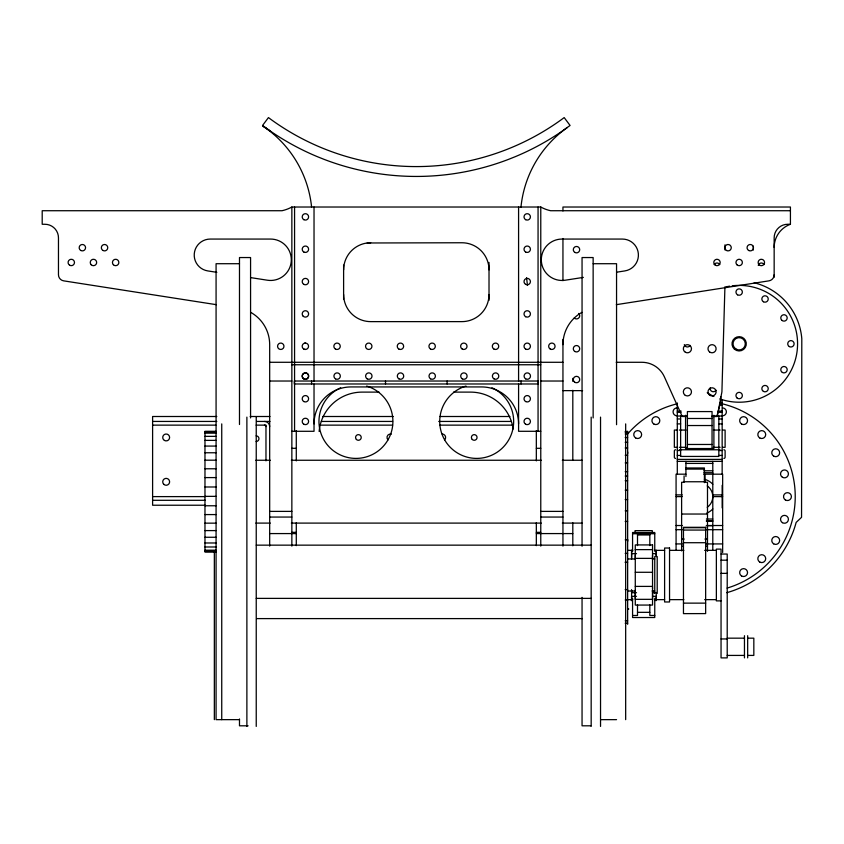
<?xml version="1.0" encoding="UTF-8"?>
<svg xmlns="http://www.w3.org/2000/svg" width="844" height="844" viewBox="0 0 844 844"><rect width="100%" height="100%" fill="white"/><g stroke="black" fill="none" stroke-linecap="round" stroke-linejoin="round"><path stroke-width="1.27" d="M631.586 589.872L631.586 599.641L631.586 596.339L636.513 596.339M631.586 557.567L631.586 550.351L631.586 559.171M635.279 549.528L635.279 599.335L652.539 599.335L652.539 549.528M656.231 592.425L656.231 599.641L656.231 596.339L652.539 596.339M656.231 556.259L656.231 550.351L656.231 556.787M724.912 287.276L721.915 391.859L717.231 416.503L712.104 416.503M716.978 416.018L720.681 401.723L720.681 396.553M712.79 508.879L712.452 509.322A17.988 17.988 0 0 1 706.618 513.226M583.362 277.391L565.206 280.219A20.699 20.699 0 0 1 541.373 261.366A20.699 20.699 0 0 1 562.02 239.063L622.387 239.063A16.015 16.015 0 0 1 638.359 253.844A16.015 16.015 0 0 1 624.855 270.913L617.08 272.127M616.299 304.673L768.947 280.852A6.161 6.161 0 0 0 774.159 274.764M304.578 343.17L305.412 343.065M305.359 349.469L304.578 349.363M343.613 269.869A27.113 27.113 0 0 1 367.182 242.988L370.716 242.755M367.182 242.988L461.911 242.755A27.113 27.113 0 0 1 489.014 269.869M216.391 304.684L63.68 280.852A6.161 6.161 0 0 1 58.468 274.764L58.468 237.829A13.557 13.557 0 0 0 44.911 224.272L42.2 224.272L42.2 210.726L282.002 210.726A36.967 36.967 0 0 0 291.855 207.023L540.772 207.023A36.967 36.967 0 0 0 550.626 210.726L790.427 210.726M562.948 210.968L562.948 207.023L790.427 207.023L790.427 224.272L787.716 224.272A13.557 13.557 0 0 0 774.159 237.829L774.159 277.265M239.485 263.708L216.075 263.708L216.075 719.647L239.485 719.647M593.142 263.708L616.553 263.708L616.553 424.69M269.679 362.287L562.948 362.287M616.204 362.287L641.894 362.287A24.645 24.645 0 0 1 664.376 376.825L682.237 416.503L687.354 416.503M291.855 364.756L540.772 364.756M269.679 381.024L291.855 381.024M540.772 381.024L562.948 381.024M562.948 390.635L582.592 390.635M379.072 392.112L362.097 392.112A43.128 43.128 0 0 0 319.127 431.484M453.544 392.112L470.53 392.112A43.128 43.128 0 0 1 513.205 428.984M719.594 402.957L722.158 402.957M719.594 404.93L722.158 404.93M677.299 411.091L681.15 411.091M718.318 411.091L722.158 411.091M677.299 412.315L681.15 412.315M718.318 412.315L722.158 412.315M677.299 416.018L687.406 416.018M712.051 416.018L722.158 416.018M216.813 416.503L152.606 416.503L152.606 505.229L205.345 505.229M250.183 416.503L269.953 416.503M322.693 416.503L393.262 416.503M440.041 416.503L509.924 416.503M687.406 418.487L712.051 418.487M677.299 418.972L680.633 418.972M718.835 418.972L722.158 418.972M152.606 421.441L216.813 421.441M256.65 421.441L269.953 421.441M321.374 421.441L392.576 421.441M438.722 421.441L511.242 421.441M677.299 423.899L680.633 423.899M718.835 423.899L722.158 423.899M152.606 425.133L215.895 425.133M256.122 425.133L265.976 425.133L265.976 460.866M320.066 425.133L392.576 425.133M440.041 425.133L512.561 425.133M687.406 425.534L712.051 425.534M676.951 430.06L674.345 430.06L674.345 447.309L676.951 447.309M679.325 430.06L686.066 430.06M713.402 430.06L720.132 430.06M722.506 430.06L725.112 430.06L725.112 447.309L722.506 447.309M216.075 431.295L204.976 431.295L204.976 552.06L216.075 552.06M291.855 431.295L314.031 431.295L314.031 384.083M540.772 431.295L518.585 431.295L518.585 384.083M625.182 431.495L627.641 431.495M204.976 431.906L216.075 431.906M625.182 432.318L627.641 432.318M204.976 433.151L216.075 433.151M625.182 433.974L627.641 433.974A95.499 95.499 0 0 1 677.458 403.738M204.976 436.359L216.075 436.359M625.182 437.561L627.641 437.561M204.976 440.378L216.075 440.378M625.182 442.288L627.641 442.288M687.406 444.471L712.051 444.471M204.976 446.075L216.075 446.075M679.325 447.309L686.066 447.309M713.402 447.309L720.132 447.309M625.182 447.985L627.641 447.985M291.855 448.312L296.286 448.312M536.33 448.312L540.772 448.312M679.494 449.778L719.964 449.778M677.299 450.517L680.633 450.517M718.835 450.517L722.158 450.517M204.976 452.764L216.075 452.764M625.182 455.243L627.641 455.243M677.299 455.443L680.633 455.443M718.835 455.443L722.158 455.443M677.299 459.389L722.158 459.389M204.976 460.191L216.075 460.191M255.837 460.254L270.302 460.254M291.349 460.254L541.278 460.254M562.315 460.254L582.054 460.254M677.299 461.373L722.158 461.362M625.182 462.913L627.641 462.913M685.929 463.409L712.79 463.409M686.014 467.977L704.413 467.977L704.413 482.631M204.976 468.779L216.075 468.779M686.014 469.095L704.413 469.095M703.833 470.794L712.79 470.794M625.182 471.68L627.641 471.68M703.833 472.714L712.79 472.714M685.929 474.18L676.076 474.18L676.076 550.024M703.833 474.18L722.654 474.18L722.654 552.546M704.413 474.697L705.025 474.697L705.025 482.452M625.182 476.048L627.641 476.048M204.976 477.588L216.075 477.588M625.182 480.732L627.641 480.732M684.083 481.755L705.025 481.755M705.025 482.272L707.494 482.272L707.494 551.343M204.976 486.988L216.075 486.988M625.182 490.142L627.641 490.142M676.076 494.901L682.237 494.901M712.79 494.901L722.654 494.901M204.976 496.356L216.075 496.356M152.606 496.61L205.345 496.61M676.076 496.61L682.237 496.61M712.79 496.61L722.654 496.61M625.182 499.585L627.641 499.585M152.606 500.302L205.345 500.302M204.976 505.767L216.075 505.767M625.182 510.852L627.641 510.852M269.679 511.39L291.855 511.39M540.772 511.39L562.948 511.39M681.614 514.038L707.494 514.038M204.976 514.576L216.075 514.576M269.679 517.055L291.855 517.055M540.772 517.055L562.948 517.055M706.396 519.028L712.79 519.028M706.396 520.759L712.79 520.759M706.396 521.254L712.79 521.254M625.182 521.423L627.641 521.423M204.976 523.153L216.075 523.153M255.837 523.101L270.302 523.101M291.349 523.101L541.278 523.101M562.315 523.101L582.054 523.101M676.076 525.517L682.237 525.517M706.396 525.517L722.654 525.517M706.396 525.675L712.79 525.675M683.461 527.711L705.647 527.711M676.076 529.694L682.237 529.694M706.396 529.694L722.654 529.694M683.461 530.064L705.647 530.064M204.976 530.591L216.075 530.591M291.855 532.342L296.286 532.342M536.33 532.342L540.772 532.342M269.679 533.577L296.286 533.577M536.33 533.577L572.812 533.577M632.567 533.735L654.754 533.735M637.505 534.959L649.827 534.959M204.976 537.269L216.075 537.269M681.614 539.073L684.199 539.073M704.909 539.073L707.494 538.999M625.182 539.843L627.641 539.843M683.461 542.713L705.647 542.713M204.976 542.977L216.075 542.977M676.076 543.926L682.237 543.926M706.396 543.926L722.654 543.926M256.238 545.15L591.169 545.15M681.614 546.29L683.461 546.29M705.647 546.29L707.494 546.29M204.976 546.986L216.075 546.986M204.976 550.204L216.075 550.204M627.641 550.351L632.747 550.351M654.416 550.351L664.608 550.351M669.545 550.351L683.851 550.351M704.656 550.351L716.366 550.351M204.976 551.438L216.075 551.438M625.182 553.369L627.641 553.369M631.586 553.653L636.513 553.653M652.539 553.653L656.231 553.653M721.05 554.044L727.211 554.044L727.211 657.887L721.05 657.887L721.05 549.117L716.366 549.117L716.366 600.875L721.05 600.875M635.279 558.369L652.539 558.369M627.641 558.971L635.384 558.971M652.169 558.971L654.754 558.971M721.05 560.184L727.211 560.184M625.035 562.241L627.641 562.241M635.279 572.285L652.539 572.285M721.05 573.361L727.211 573.361M635.279 586.401L652.539 586.401M625.182 589.597L627.641 589.597M627.641 591.011L635.384 591.011M652.169 591.011L654.754 591.011M631.586 592.699L636.513 592.699M652.539 592.699L654.997 592.699M256.238 598.385L591.169 598.385M627.641 599.641L632.747 599.641M654.416 599.641L664.608 599.641M669.545 599.641L683.851 599.641M704.656 599.641L716.366 599.641M625.182 599.979L627.641 599.979M683.461 603.133L705.647 603.133M637.505 612.333L649.827 612.333M654.754 615.476L649.827 615.476L649.827 604.926M632.567 615.487L637.505 615.487L637.505 604.937M256.755 618.599L582.455 618.599M625.182 620.794L627.641 620.794M625.182 623.22L627.641 623.22M727.211 638.169L744.461 638.169M747.668 638.169L753.829 638.169L753.829 655.419L747.668 655.419M721.05 638.95L727.211 638.95M727.211 655.419L744.461 655.419M600.949 719.647L616.553 719.647M248.104 725.808L239.485 725.808L239.485 718.961M590.673 725.808L582.054 725.808L582.054 597.373M216.845 272.327L207.761 270.913A16.015 16.015 0 0 1 194.268 253.844A16.015 16.015 0 0 1 210.23 239.063L270.607 239.063A20.699 20.699 0 0 1 291.243 261.366A20.699 20.699 0 0 1 267.411 280.219L250.552 277.592M270.439 131.147L262.547 125.471L268.445 117.58L270.724 119.278A247.682 247.682 0 0 0 561.893 119.278L564.182 117.58L570.08 125.471L562.188 131.147A257.536 257.536 0 0 1 514.872 156.836L508.605 159.337A257.536 257.536 0 0 1 324.022 159.337L317.755 156.836A257.536 257.536 0 0 1 270.439 131.147L262.874 126.094A110.902 110.902 0 0 1 311.584 207.002M712.79 484.329L712.452 483.886A17.988 17.988 0 0 0 704.392 479.223M526.572 277.665L527.468 285.472M753.333 246.153L753.333 250.046M747.668 635.701L747.668 657.887M744.461 635.701L744.461 657.887M724.996 244.834L724.996 249.972M722.158 399.993L722.158 474.18M722.158 485.3L722.158 507.909M718.835 416.018L718.835 456.435L680.633 456.435L680.633 416.018M713.897 415.28L713.897 448.544L685.56 448.544L685.56 415.28M712.79 461.362L712.79 550.024M712.051 448.544L712.051 411.577L687.406 411.577L687.406 448.544M685.929 461.362L685.929 476.512M684.083 475.868L684.083 482.272L681.614 482.272L681.614 550.921M677.299 402.957L677.299 474.18M657.212 556.512L657.212 593.48M655.988 599.862L655.988 600.706M654.754 551.311L654.754 532.501L632.567 532.49L632.567 551.311M654.754 556.512L654.754 593.48M654.754 598.343L654.754 617.523L632.567 617.523L632.567 598.343M652.539 555.278L652.539 558.601M652.539 587.646L652.539 588.553M652.539 590.188L652.539 605.064L635.279 605.064L635.279 590.188M652.285 533.271L652.285 530.644L635.036 530.644L635.036 533.271M649.827 533.735L649.827 545.593M637.505 533.735L637.505 545.604M635.279 555.278L635.279 558.601M631.586 590.23L631.586 591.338M631.344 599.862L631.344 600.706M628.601 608.629L628.601 609.431M627.641 431.295L627.641 624.286M625.668 423.899L625.668 719.647M600.538 417.115L600.538 726.42M593.142 417.949L593.142 257.547L582.054 257.547L582.054 546.237M591.169 417.115L591.169 726.42M572.812 378.344L572.812 381.393M572.812 390.276L572.812 459.959M572.812 522.816L572.812 545.794M562.948 238.504L562.948 280.63M562.948 339.488L562.948 546.11M540.772 207.023L540.772 546.11M538.061 207.023L538.061 431.295M536.33 430.598L536.33 460.887M536.33 522.752L536.33 545.646M521.054 381.024L521.054 383.978M518.585 207.023L518.585 381.456M489.014 262.452L489.014 300.358M447.12 381.024L447.12 383.978M385.508 381.024L385.508 383.978M343.613 265.069L343.613 299.05M314.031 207.023L314.031 381.456M311.573 381.024L311.573 383.978M296.286 430.598L296.286 460.887M296.286 522.752L296.286 545.646M294.567 207.023L294.567 431.295M291.855 207.023L291.855 546.11M269.679 546.11L269.679 344.647A36.967 36.967 0 0 0 250.71 312.364M256.238 417.115L256.238 726.42M250.573 417.949L250.573 257.547L239.485 257.547L239.485 424.511M246.881 417.115L246.881 726.42M221.74 423.899L221.74 719.647M214.344 551.185L214.344 719.647M578.773 313.44A3.207 3.207 0 0 1 578.773 317.977A3.207 3.207 0 0 1 574.236 317.977M774.159 247.45A24.645 24.645 0 0 1 790.427 224.272M758.25 265.343A3.207 3.207 0 0 1 764.115 264.573M714.203 264.573A3.207 3.207 0 0 1 719.753 264.573M489.014 294.514A27.113 27.113 0 0 1 461.911 321.627L370.716 321.627A27.113 27.113 0 0 1 343.613 294.514M562.948 344.647A36.967 36.967 0 0 1 581.906 312.364M518.585 423.899A36.967 36.967 0 0 0 481.618 386.932L350.998 386.932A36.967 36.967 0 0 0 314.031 423.899M442.193 434.006A3.45 3.45 0 0 1 444.63 439.893M387.997 439.893A3.45 3.45 0 0 1 391.331 434.122M256.122 435.852A2.838 2.838 0 0 1 258.95 438.69A2.838 2.838 0 0 1 256.122 441.517M520.948 207.339A110.902 110.902 0 0 1 567.326 127.518M366.655 386.056A36.967 36.967 0 0 1 386.9 441.634A36.967 36.967 0 0 1 327.883 445.516A36.967 36.967 0 0 1 340.67 387.765M491.957 387.765A36.967 36.967 0 0 1 504.744 445.516A36.967 36.967 0 0 1 445.727 441.634A36.967 36.967 0 0 1 465.972 386.056M264.499 421.441A5.18 5.18 0 0 1 269.679 426.61M264.499 425.133A1.477 1.477 0 0 1 265.976 426.61M726.811 592.678A99.814 99.814 0 0 0 796.145 522.436L801.547 517.33L801.8 338.708A62.846 62.846 0 0 0 754.146 282.772M707.219 485.901A13.061 13.061 0 0 1 707.219 507.307M732.181 285.81A58.405 58.405 0 0 1 797.221 350.186A58.405 58.405 0 0 1 719.753 398.896M713.908 396.469A58.405 58.405 0 0 1 707.219 392.703M724.679 287.224A58.405 58.405 0 0 1 729.68 286.169M716.06 390.223A3.207 3.207 0 0 1 710.194 387.797M690.181 345.407A3.207 3.207 0 0 1 684.315 344.637M627.577 451.804A3.946 3.946 0 0 1 627.535 453.84M627.577 539.538A3.946 3.946 0 0 1 627.535 541.574M676.941 415.797A3.946 3.946 0 0 1 673.079 411.767A3.946 3.946 0 0 1 677.11 407.916M722.527 407.916A3.946 3.946 0 0 1 726.378 411.946A3.946 3.946 0 0 1 722.348 415.797M721.778 403.685A95.499 95.499 0 0 1 727.095 588.099M675.58 458.408A1.234 1.234 0 0 1 674.345 457.174L674.345 451.012A1.234 1.234 0 0 1 675.58 449.778M723.878 449.778A1.234 1.234 0 0 1 725.112 451.012L725.112 457.174A1.234 1.234 0 0 1 723.878 458.408M538.303 381.024L294.324 381.024L294.324 383.978L538.303 383.978L538.303 381.024M705.647 527.31L683.461 527.31L683.461 613.63L705.647 613.599L705.647 527.31M652.539 544.929L635.279 544.929L635.279 549.623L652.539 549.623L652.539 544.929M669.545 548.02L664.608 548.02L664.608 601.972L669.545 601.972L669.545 548.02M685.37 352.254A4.062 4.062 0 0 0 691.479 348.73A4.062 4.062 0 0 0 685.37 345.217A4.062 4.062 0 0 0 685.37 352.254M574.532 382.068A3.207 3.207 0 0 0 579.68 379.99A3.207 3.207 0 0 0 575.302 376.572A3.207 3.207 0 0 0 574.532 382.068M684.537 394.739A4.062 4.062 0 0 0 691.331 392.914A4.062 4.062 0 0 0 686.351 387.934A4.062 4.062 0 0 0 684.537 394.739M709.582 351.959A4.062 4.062 0 0 0 716.081 349.268A4.062 4.062 0 0 0 710.5 344.974A4.062 4.062 0 0 0 709.582 351.959M709.498 395.024A4.062 4.062 0 0 0 716.071 392.492A4.062 4.062 0 0 0 710.585 388.071A4.062 4.062 0 0 0 709.498 395.024M574.901 351.505A3.207 3.207 0 0 0 579.712 348.73A3.207 3.207 0 0 0 574.901 345.956A3.207 3.207 0 0 0 574.901 351.505M574.901 252.44A3.207 3.207 0 0 0 579.712 249.666A3.207 3.207 0 0 0 574.901 246.891A3.207 3.207 0 0 0 574.901 252.44M748.649 250.468A3.207 3.207 0 0 0 753.46 247.693A3.207 3.207 0 0 0 748.649 244.918A3.207 3.207 0 0 0 748.649 250.468M113.381 264.742A3.207 3.207 0 0 0 118.74 263.307A3.207 3.207 0 0 0 114.816 259.382A3.207 3.207 0 0 0 113.381 264.742M525.612 284.354A3.207 3.207 0 0 0 530.422 281.579A3.207 3.207 0 0 0 525.612 278.805A3.207 3.207 0 0 0 525.612 284.354M525.612 252.008A3.207 3.207 0 0 0 530.422 249.233A3.207 3.207 0 0 0 525.612 246.459A3.207 3.207 0 0 0 525.612 252.008M525.612 316.7A3.207 3.207 0 0 0 530.422 313.926A3.207 3.207 0 0 0 525.612 311.151A3.207 3.207 0 0 0 525.612 316.7M462.227 349.047A3.207 3.207 0 0 0 467.027 346.272A3.207 3.207 0 0 0 462.227 343.497A3.207 3.207 0 0 0 462.227 349.047M91.194 264.742A3.207 3.207 0 0 0 96.554 263.307A3.207 3.207 0 0 0 92.629 259.382A3.207 3.207 0 0 0 91.194 264.742M69.683 265.248A3.207 3.207 0 0 0 74.483 262.473A3.207 3.207 0 0 0 69.683 259.699A3.207 3.207 0 0 0 69.683 265.248M102.947 250.468A3.207 3.207 0 0 0 107.758 247.693A3.207 3.207 0 0 0 102.947 244.918A3.207 3.207 0 0 0 102.947 250.468M80.771 250.468A3.207 3.207 0 0 0 85.571 247.693A3.207 3.207 0 0 0 80.771 244.918A3.207 3.207 0 0 0 80.771 250.468M335.522 378.861A3.207 3.207 0 0 0 340.332 376.086A3.207 3.207 0 0 0 335.522 373.312A3.207 3.207 0 0 0 335.522 378.861M398.917 378.861A3.207 3.207 0 0 0 403.717 376.086A3.207 3.207 0 0 0 398.917 373.312A3.207 3.207 0 0 0 398.917 378.861M367.214 378.861A3.207 3.207 0 0 0 372.025 376.086A3.207 3.207 0 0 0 367.214 373.312A3.207 3.207 0 0 0 367.214 378.861M462.301 378.861A3.207 3.207 0 0 0 467.101 376.086A3.207 3.207 0 0 0 462.301 373.312A3.207 3.207 0 0 0 462.301 378.861M430.609 378.861A3.207 3.207 0 0 0 435.409 376.086A3.207 3.207 0 0 0 430.609 373.312A3.207 3.207 0 0 0 430.609 378.861M525.612 424.216A3.207 3.207 0 0 0 530.422 421.441A3.207 3.207 0 0 0 525.612 418.666A3.207 3.207 0 0 0 525.612 424.216M430.535 349.047A3.207 3.207 0 0 0 435.335 346.272A3.207 3.207 0 0 0 430.535 343.497A3.207 3.207 0 0 0 430.535 349.047M398.843 349.047A3.207 3.207 0 0 0 403.643 346.272A3.207 3.207 0 0 0 398.843 343.497A3.207 3.207 0 0 0 398.843 349.047M335.448 349.047A3.207 3.207 0 0 0 340.259 346.272A3.207 3.207 0 0 0 335.448 343.497A3.207 3.207 0 0 0 335.448 349.047M366.486 348.53A3.207 3.207 0 0 0 371.845 347.095A3.207 3.207 0 0 0 367.921 343.17A3.207 3.207 0 0 0 366.486 348.53M303.766 349.036A3.197 3.197 0 0 0 308.556 346.272A3.197 3.197 0 0 0 303.766 343.497A3.197 3.197 0 0 0 303.766 349.036M525.685 378.861A3.207 3.207 0 0 0 530.496 376.086A3.207 3.207 0 0 0 525.685 373.312A3.207 3.207 0 0 0 525.685 378.861M303.218 378.355A3.207 3.207 0 0 0 308.577 376.92A3.207 3.207 0 0 0 304.652 372.995A3.207 3.207 0 0 0 303.218 378.355M493.919 349.047A3.207 3.207 0 0 0 498.73 346.272A3.207 3.207 0 0 0 493.919 343.497A3.207 3.207 0 0 0 493.919 349.047M303.808 219.662A3.207 3.207 0 0 0 308.609 216.887A3.207 3.207 0 0 0 303.808 214.112A3.207 3.207 0 0 0 303.808 219.662M303.808 252.008A3.207 3.207 0 0 0 308.609 249.233A3.207 3.207 0 0 0 303.808 246.459A3.207 3.207 0 0 0 303.808 252.008M303.144 316.183A3.207 3.207 0 0 0 308.503 314.749A3.207 3.207 0 0 0 304.578 310.824A3.207 3.207 0 0 0 303.144 316.183M303.808 401.533A3.207 3.207 0 0 0 308.609 398.758A3.207 3.207 0 0 0 303.808 395.984A3.207 3.207 0 0 0 303.808 401.533M303.808 424.216A3.207 3.207 0 0 0 308.609 421.441A3.207 3.207 0 0 0 303.808 418.666A3.207 3.207 0 0 0 303.808 424.216M525.612 219.662A3.207 3.207 0 0 0 530.422 216.887A3.207 3.207 0 0 0 525.612 214.112A3.207 3.207 0 0 0 525.612 219.662M493.993 378.861A3.207 3.207 0 0 0 498.793 376.086A3.207 3.207 0 0 0 493.993 373.312A3.207 3.207 0 0 0 493.993 378.861M726.473 250.468A3.207 3.207 0 0 0 731.273 247.693A3.207 3.207 0 0 0 726.473 244.918A3.207 3.207 0 0 0 726.473 250.468M759.072 264.742A3.207 3.207 0 0 0 764.442 263.307A3.207 3.207 0 0 0 760.518 259.382A3.207 3.207 0 0 0 759.072 264.742M736.896 264.742A3.207 3.207 0 0 0 742.256 263.307A3.207 3.207 0 0 0 738.331 259.382A3.207 3.207 0 0 0 736.896 264.742M715.385 265.248A3.207 3.207 0 0 0 720.185 262.473A3.207 3.207 0 0 0 715.385 259.699A3.207 3.207 0 0 0 715.385 265.248M525.612 401.533A3.207 3.207 0 0 0 530.422 398.758A3.207 3.207 0 0 0 525.612 395.984A3.207 3.207 0 0 0 525.612 401.533M525.612 349.047A3.207 3.207 0 0 0 530.422 346.272A3.207 3.207 0 0 0 525.612 343.497A3.207 3.207 0 0 0 525.612 349.047M550.256 349.047A3.207 3.207 0 0 0 555.067 346.272A3.207 3.207 0 0 0 550.256 343.497A3.207 3.207 0 0 0 550.256 349.047M278.499 348.53A3.207 3.207 0 0 0 283.858 347.095A3.207 3.207 0 0 0 279.934 343.17A3.207 3.207 0 0 0 278.499 348.53M303.808 284.354A3.207 3.207 0 0 0 308.609 281.579A3.207 3.207 0 0 0 303.808 278.805A3.207 3.207 0 0 0 303.808 284.354M303.471 378.703A3.207 3.207 0 0 0 308.524 376.403A3.207 3.207 0 0 0 304.009 373.175A3.207 3.207 0 0 0 303.471 378.703M164.443 440.441A3.45 3.45 0 0 0 169.612 437.456A3.45 3.45 0 0 0 164.443 434.47A3.45 3.45 0 0 0 164.443 440.441M163.725 484.256A3.45 3.45 0 0 0 169.496 482.715A3.45 3.45 0 0 0 165.276 478.485A3.45 3.45 0 0 0 163.725 484.256M472.229 439.46A2.838 2.838 0 0 0 476.966 438.194A2.838 2.838 0 0 0 473.495 434.723A2.838 2.838 0 0 0 472.229 439.46M356.39 439.46A2.838 2.838 0 0 0 361.137 438.194A2.838 2.838 0 0 0 357.666 434.723A2.838 2.838 0 0 0 356.39 439.46M736.084 349.142A6.161 6.161 0 0 0 745.326 343.803A6.161 6.161 0 0 0 736.084 338.465A6.161 6.161 0 0 0 736.084 349.142M737.561 294.83A3.207 3.207 0 0 0 742.361 292.056A3.207 3.207 0 0 0 737.561 289.281A3.207 3.207 0 0 0 737.561 294.83M734.438 349.173A7.142 7.142 0 0 0 746.17 345.207A7.142 7.142 0 0 0 736.875 337.03A7.142 7.142 0 0 0 734.438 349.173M763.44 301.762A3.207 3.207 0 0 0 768.24 298.987A3.207 3.207 0 0 0 763.44 296.212A3.207 3.207 0 0 0 763.44 301.762M781.713 320.192A3.207 3.207 0 0 0 787.083 318.758A3.207 3.207 0 0 0 783.158 314.833A3.207 3.207 0 0 0 781.713 320.192M789.319 346.578A3.207 3.207 0 0 0 794.12 343.803A3.207 3.207 0 0 0 789.319 341.029A3.207 3.207 0 0 0 789.319 346.578M782.377 372.457A3.207 3.207 0 0 0 787.188 369.683A3.207 3.207 0 0 0 782.377 366.908A3.207 3.207 0 0 0 782.377 372.457M763.44 391.405A3.207 3.207 0 0 0 768.24 388.63A3.207 3.207 0 0 0 763.44 385.856A3.207 3.207 0 0 0 763.44 391.405M736.896 397.83A3.207 3.207 0 0 0 742.256 396.385A3.207 3.207 0 0 0 738.331 392.46A3.207 3.207 0 0 0 736.896 397.83M785.416 499.975A3.946 3.946 0 0 0 791.408 496.694A3.946 3.946 0 0 0 785.574 493.149A3.946 3.946 0 0 0 785.416 499.975M773.663 543.842A3.946 3.946 0 0 0 779.656 540.561A3.946 3.946 0 0 0 773.811 537.016A3.946 3.946 0 0 0 773.663 543.842M759.727 562.02A3.946 3.946 0 0 0 765.708 558.728A3.946 3.946 0 0 0 759.874 555.183A3.946 3.946 0 0 0 759.727 562.02M782.43 522.679A3.946 3.946 0 0 0 788.423 519.398A3.946 3.946 0 0 0 782.578 515.853A3.946 3.946 0 0 0 782.43 522.679M782.43 477.271A3.946 3.946 0 0 0 788.423 473.98A3.946 3.946 0 0 0 782.578 470.435A3.946 3.946 0 0 0 782.43 477.271M773.663 456.108A3.946 3.946 0 0 0 779.656 452.827A3.946 3.946 0 0 0 773.811 449.282A3.946 3.946 0 0 0 773.663 456.108M759.727 437.941A3.946 3.946 0 0 0 765.708 434.649A3.946 3.946 0 0 0 759.874 431.105A3.946 3.946 0 0 0 759.727 437.941M741.549 575.956A3.946 3.946 0 0 0 747.541 572.675A3.946 3.946 0 0 0 741.697 569.13A3.946 3.946 0 0 0 741.549 575.956M653.815 423.994A3.946 3.946 0 0 0 659.808 420.713A3.946 3.946 0 0 0 653.963 417.168A3.946 3.946 0 0 0 653.815 423.994M741.549 423.994A3.946 3.946 0 0 0 747.541 420.713A3.946 3.946 0 0 0 741.697 417.168A3.946 3.946 0 0 0 741.549 423.994M635.648 437.941A3.946 3.946 0 0 0 641.63 434.649A3.946 3.946 0 0 0 635.796 431.105A3.946 3.946 0 0 0 635.648 437.941"/></g></svg>
